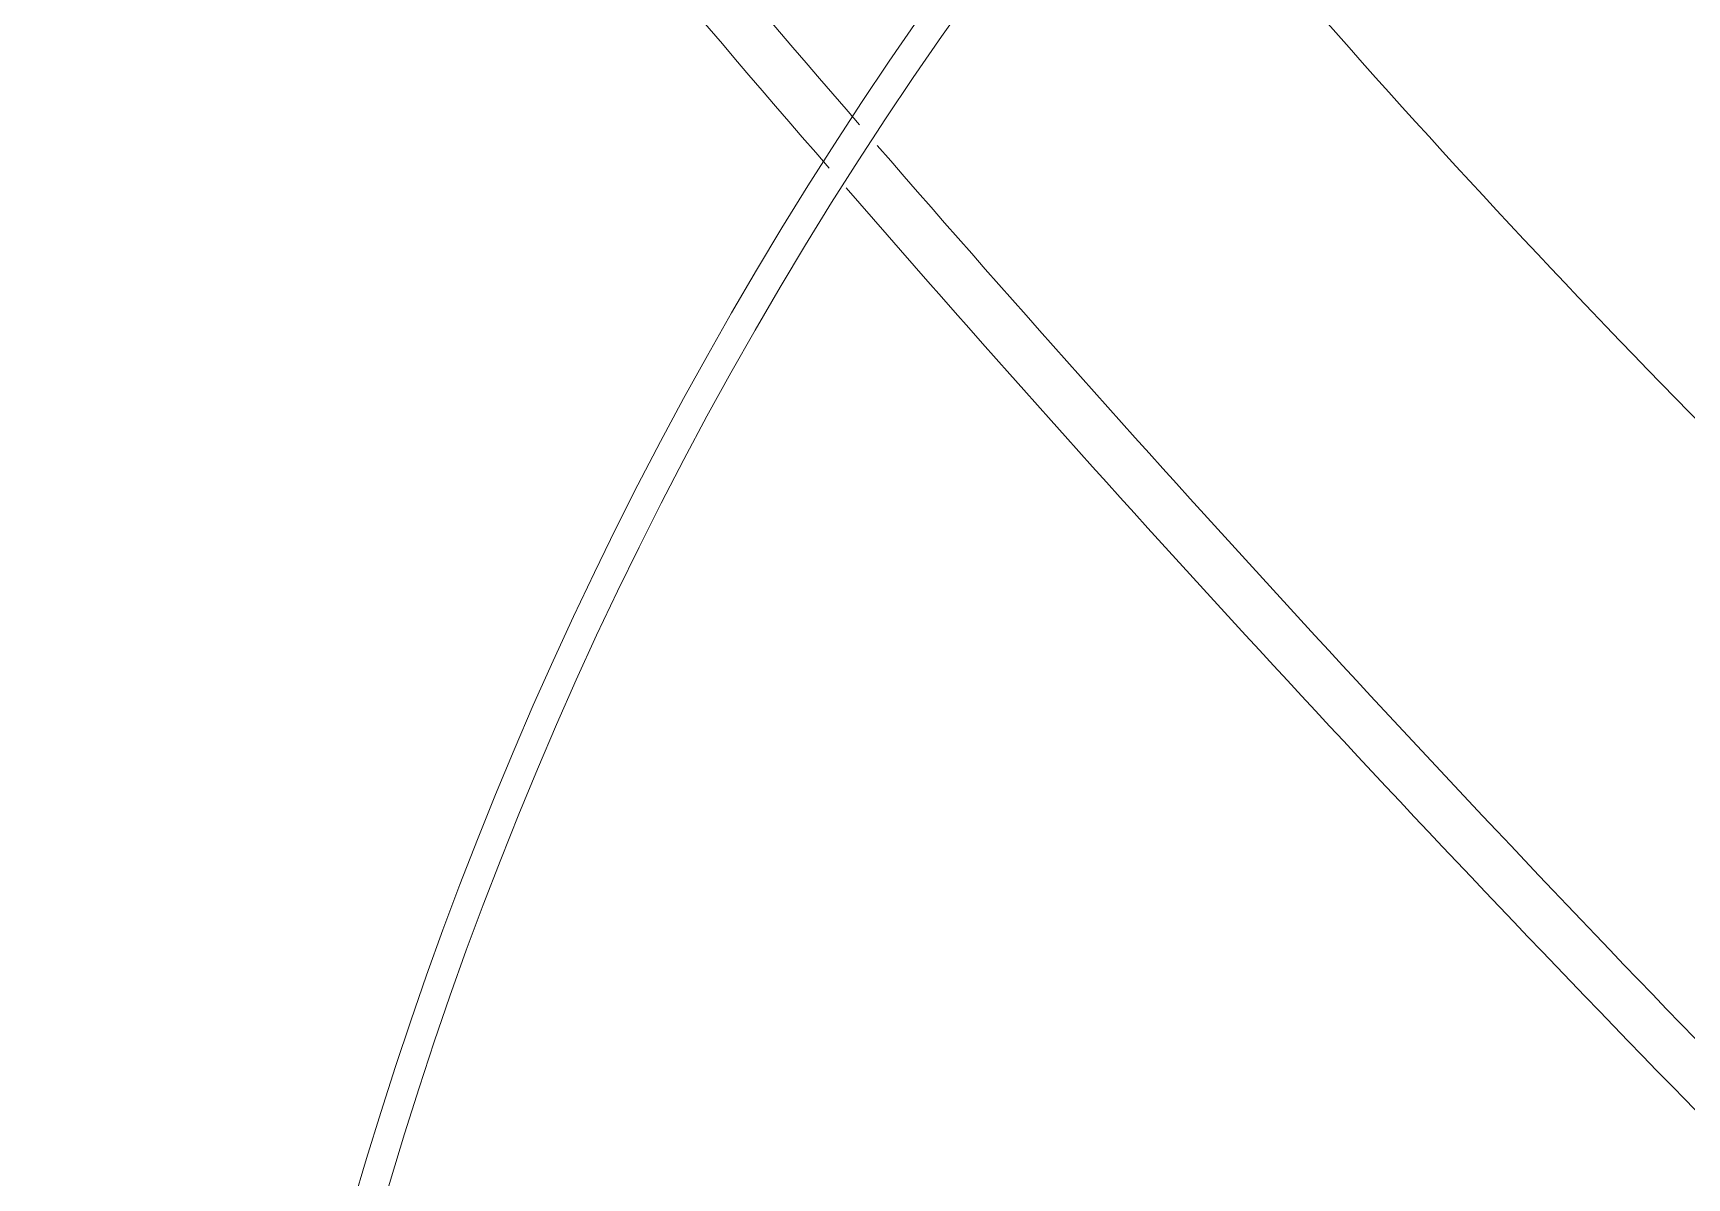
# Model space of a CAD drawing. Header units: millimetres. Extents: x 113490 to 142599, y -20467 to 115.
# Drawn here: x 133318.2 to 133460.5, y -10190.7 to -10092.3 of the extents above; entities that cross this region are included whole.
import ezdxf

# ---------------------------------------------------------------- set-up
doc = ezdxf.new("R2010")
doc.units = ezdxf.units.MM
doc.layers.add('DV3_0', color=7, linetype='Continuous')

msp = doc.modelspace()

# ---------------------------------------------------------------- linework, layer by layer
at = {"layer": 'DV3_0', "color": 7, "linetype": 'Continuous', "lineweight": 15}
for centre, radius, start, end in [((133678.24, -10288.99), 551.5, 105.4775, 164.5225), ((133678.24, -10288.99), 477.5, 136.9802, 223.0198), ((133678.24, -10288.99), 456, 136.2282, 225.3442), ((133678.24, -10288.99), 453.5, 135.9912, 225.5589), ((134842.48, -8843.21), 1921.39, 217.51308, 220.85897), ((134778.25, -8898.73), 1840.9, 217.39011, 220.89455), ((133678.24, -10288.99), 343.5, 135.6595, 225.6229), ((133678.24, -10288.99), 346, 136.506, 225.3203), ((134083.63, -9514.4), 872.25, 219.6863, 226.90224), ((134842.48, -8843.21), 1921.39, 220.9289, 224.29797), ((134778.25, -8898.73), 1840.9, 220.96503, 224.5045), ((133678.24, -10288.99), 236, 136.9648, 225.2631), ((133678.24, -10288.99), 233.5, 136.5342, 225.7814)]:
    msp.add_arc(centre, radius, start, end, dxfattribs=at)

doc.saveas('drawing.dxf')
